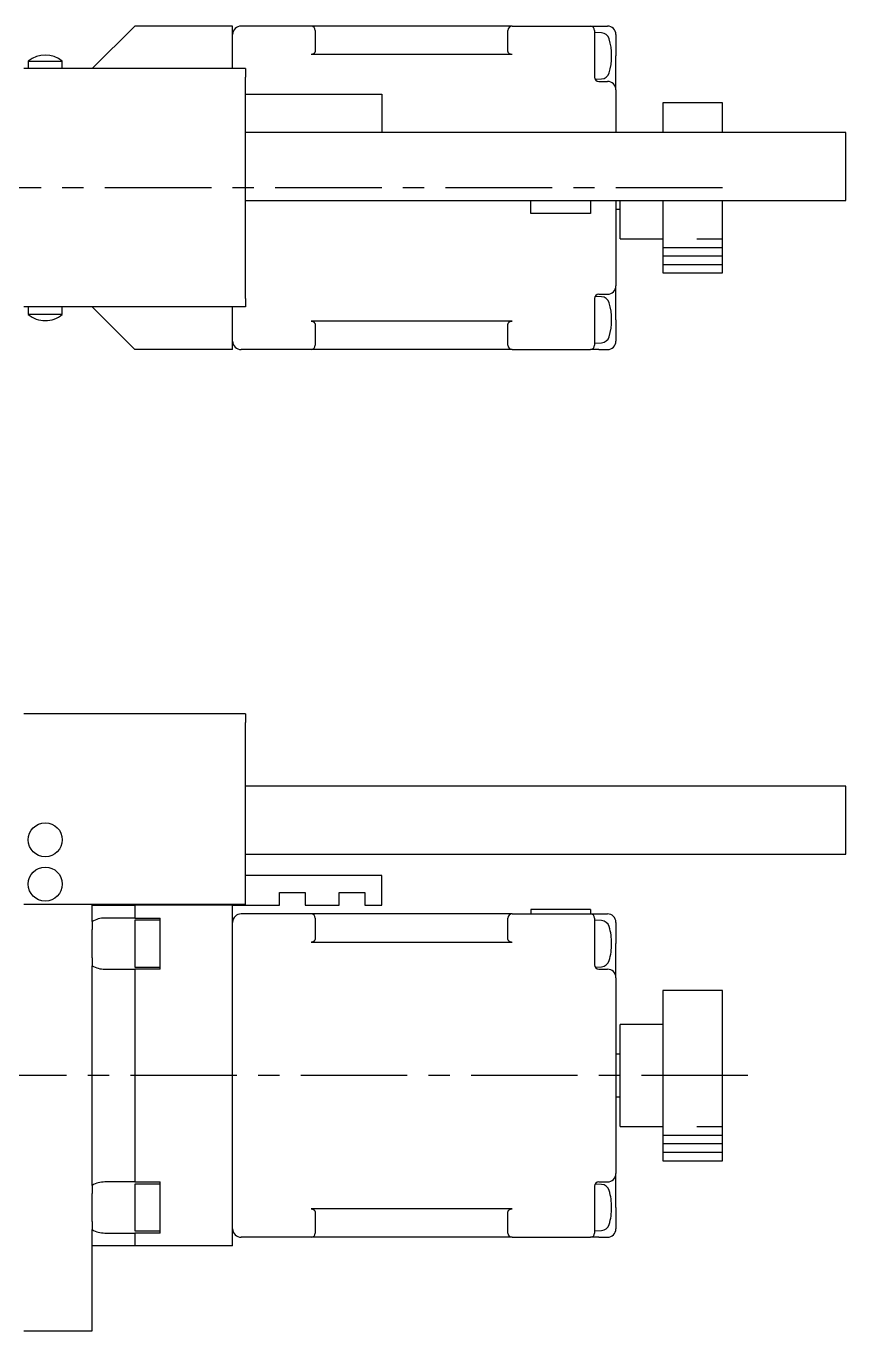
# Model space of a CAD drawing. Extents: x 31 to 595, y 17 to 364.
# Drawn here: x 193.5 to 289.7, y 210.7 to 364 of the extents above; entities that cross this region are included whole.
import ezdxf

# ---------------------------------------------------------------- set-up
doc = ezdxf.new("R2010")
doc.units = 0
doc.header["$LTSCALE"] = 10
doc.linetypes.add('CENTER', pattern=[2, 1.25, -0.25, 0.25, -0.25])
for name, color, linetype in [('1', 7, 'CONTINUOUS'), ('11', 7, 'CONTINUOUS'), ('2', 7, 'CONTINUOUS')]:
    doc.layers.add(name, color=color, linetype=linetype)

msp = doc.modelspace()

# ---------------------------------------------------------------- linework, layer by layer
at = {"layer": '1', "color": 7, "linetype": 'CONTINUOUS'}
for p, q in [((206.250001, 364), (201.250001, 359)), ((217.750001, 364), (206.250001, 364)), ((217.750001, 359), (217.750001, 364)), ((226.950001, 364), (218.750001, 364)), ((250.550001, 364), (226.950001, 364)), ((227.450001, 363.5), (227.450001, 362)), ((250.050001, 362), (250.050001, 363.5)), ((250.550001, 364), (259.750001, 364)), ((259.750001, 364), (260.750001, 364)), ((260.250001, 363.5), (260.250001, 362)), ((260.750001, 364), (261.750001, 364)), ((227.450001, 362), (227.450001, 361.148232)), ((250.050001, 361.148232), (250.050001, 362)), ((261.053725, 363.207879), (260.250001, 363.25)), ((260.250001, 362), (260.250001, 357.914214)), ((262.750001, 363), (262.750001, 360.5)), ((226.974535, 360.648835), (226.950001, 360.648232)), ((250.550001, 360.648232), (226.950001, 360.648232)), ((226.99901, 360.65064), (226.974535, 360.648835)), ((227.023366, 360.653644), (226.99901, 360.65064)), ((227.047546, 360.65784), (227.023366, 360.653644)), ((227.071491, 360.663217), (227.047546, 360.65784)), ((227.095143, 360.669762), (227.071491, 360.663217)), ((227.118446, 360.67746), (227.095143, 360.669762)), ((227.141343, 360.686293), (227.118446, 360.67746)), ((227.163779, 360.696238), (227.141343, 360.686293)), ((227.185699, 360.707272), (227.163779, 360.696238)), ((227.207052, 360.719368), (227.185699, 360.707272)), ((227.227786, 360.732497), (227.207052, 360.719368)), ((227.247851, 360.746629), (227.227786, 360.732497)), ((227.267198, 360.761727), (227.247851, 360.746629)), ((227.285781, 360.777757), (227.267198, 360.761727)), ((227.303554, 360.794679), (227.285781, 360.777757)), ((227.320477, 360.812453), (227.303554, 360.794679)), ((227.336506, 360.831036), (227.320477, 360.812453)), ((227.351605, 360.850383), (227.336506, 360.831036)), ((227.365736, 360.870447), (227.351605, 360.850383)), ((227.378865, 360.891181), (227.365736, 360.870447)), ((227.390962, 360.912534), (227.378865, 360.891181)), ((227.401996, 360.934455), (227.390962, 360.912534)), ((227.411941, 360.956891), (227.401996, 360.934455)), ((227.420773, 360.979787), (227.411941, 360.956891)), ((227.428471, 361.00309), (227.420773, 360.979787)), ((227.435017, 361.026742), (227.428471, 361.00309)), ((227.440394, 361.050687), (227.435017, 361.026742)), ((227.444589, 361.074867), (227.440394, 361.050687)), ((227.447593, 361.099224), (227.444589, 361.074867)), ((227.449399, 361.123698), (227.447593, 361.099224)), ((227.450001, 361.148232), (227.449399, 361.123698)), ((250.050603, 361.123698), (250.050001, 361.148232)), ((250.052409, 361.099224), (250.050603, 361.123698)), ((250.055413, 361.074867), (250.052409, 361.099224)), ((250.059608, 361.050687), (250.055413, 361.074867)), ((250.064985, 361.026742), (250.059608, 361.050687)), ((250.071531, 361.00309), (250.064985, 361.026742)), ((250.079229, 360.979787), (250.071531, 361.00309)), ((250.088061, 360.956891), (250.079229, 360.979787)), ((250.098006, 360.934455), (250.088061, 360.956891)), ((250.10904, 360.912534), (250.098006, 360.934455)), ((250.121137, 360.891181), (250.10904, 360.912534)), ((250.134266, 360.870447), (250.121137, 360.891181)), ((250.148397, 360.850383), (250.134266, 360.870447)), ((250.163496, 360.831036), (250.148397, 360.850383)), ((250.179525, 360.812453), (250.163496, 360.831036)), ((250.196448, 360.794679), (250.179525, 360.812453)), ((250.214222, 360.777757), (250.196448, 360.794679)), ((250.232804, 360.761727), (250.214222, 360.777757)), ((250.252151, 360.746629), (250.232804, 360.761727)), ((250.272216, 360.732497), (250.252151, 360.746629)), ((250.29295, 360.719368), (250.272216, 360.732497)), ((250.314303, 360.707272), (250.29295, 360.719368)), ((250.336223, 360.696238), (250.314303, 360.707272)), ((250.358659, 360.686293), (250.336223, 360.696238)), ((250.381556, 360.67746), (250.358659, 360.686293)), ((250.404859, 360.669762), (250.381556, 360.67746)), ((250.428511, 360.663217), (250.404859, 360.669762)), ((250.452456, 360.65784), (250.428511, 360.663217)), ((250.476636, 360.653644), (250.452456, 360.65784)), ((250.500992, 360.65064), (250.476636, 360.653644)), ((250.525467, 360.648835), (250.500992, 360.65064)), ((250.550001, 360.648232), (250.525467, 360.648835)), ((262.750001, 356.5), (262.750001, 360.5)), ((219.250001, 359), (193.250001, 359)), ((193.750001, 359.897999), (197.749919, 359.897999)), ((193.750001, 359.897999), (193.750001, 359)), ((197.750001, 359), (197.750001, 359.897999)), ((219.250001, 359), (219.250001, 358)), ((219.250001, 332), (219.250001, 358)), ((260.315038, 357.753408), (261.053725, 357.792121)), ((260.750001, 357.5), (261.750001, 357.5)), ((219.250001, 356), (235.250001, 356)), ((235.250001, 356), (235.250001, 351.5)), ((262.750001, 356.5), (262.750001, 351.5)), ((268.250001, 355), (268.250001, 351.5)), ((275.250001, 355), (268.250001, 355)), ((275.250001, 351.5), (275.250001, 355)), ((289.749999, 351.5), (219.250001, 351.5)), ((289.749999, 347.5), (289.749999, 351.5)), ((289.749999, 343.5), (289.749999, 347.5)), ((219.250001, 343.5), (289.749999, 343.5)), ((252.750001, 342), (252.750001, 343.5)), ((259.750001, 343.5), (259.750001, 342)), ((262.750001, 343.5), (262.750001, 333.5)), ((263.250001, 339), (263.250001, 343.5)), ((268.250001, 343.5), (268.250001, 335)), ((275.250001, 335), (275.250001, 343.5)), ((259.750001, 342), (252.750001, 342)), ((262.750001, 342.5), (263.250001, 342.5)), ((263.250001, 339), (268.250001, 339)), ((268.250001, 335), (275.250001, 335)), ((262.750001, 329.5), (262.750001, 333.5)), ((219.250001, 332), (219.250001, 331)), ((260.250001, 332.085786), (260.250001, 328)), ((261.053725, 332.207879), (260.315038, 332.246592)), ((260.750001, 332.5), (261.750001, 332.5)), ((219.250001, 331), (193.250001, 331)), ((193.750001, 331), (193.750001, 330.102001)), ((197.750001, 330.102001), (193.750001, 330.102001)), ((197.750001, 330.102001), (197.750001, 331)), ((201.250001, 331), (206.250001, 326)), ((217.750001, 326), (217.750001, 331)), ((250.550001, 329.351768), (226.950001, 329.351768)), ((226.950001, 329.351768), (226.974535, 329.351165)), ((226.974535, 329.351165), (226.99901, 329.34936)), ((226.99901, 329.34936), (227.023366, 329.346356)), ((227.023366, 329.346356), (227.047546, 329.34216)), ((227.047546, 329.34216), (227.071491, 329.336783)), ((227.071491, 329.336783), (227.095143, 329.330238)), ((227.095143, 329.330238), (227.118446, 329.32254)), ((227.118446, 329.32254), (227.141343, 329.313707)), ((227.141343, 329.313707), (227.163779, 329.303762)), ((227.163779, 329.303762), (227.185699, 329.292728)), ((227.185699, 329.292728), (227.207052, 329.280632)), ((227.207052, 329.280632), (227.227786, 329.267503)), ((227.227786, 329.267503), (227.247851, 329.253371)), ((227.247851, 329.253371), (227.267198, 329.238273)), ((227.267198, 329.238273), (227.285781, 329.222243)), ((227.285781, 329.222243), (227.303554, 329.205321)), ((227.303554, 329.205321), (227.320477, 329.187547)), ((227.320477, 329.187547), (227.336506, 329.168964)), ((227.336506, 329.168964), (227.351605, 329.149617)), ((227.351605, 329.149617), (227.365736, 329.129553)), ((227.365736, 329.129553), (227.378865, 329.108819)), ((227.378865, 329.108819), (227.390962, 329.087466)), ((227.390962, 329.087466), (227.401996, 329.065545)), ((227.401996, 329.065545), (227.411941, 329.043109)), ((227.411941, 329.043109), (227.420773, 329.020213)), ((227.420773, 329.020213), (227.428471, 328.99691)), ((227.428471, 328.99691), (227.435017, 328.973258)), ((227.435017, 328.973258), (227.440394, 328.949313)), ((227.440394, 328.949313), (227.444589, 328.925133)), ((227.444589, 328.925133), (227.447593, 328.900776)), ((227.447593, 328.900776), (227.449399, 328.876302)), ((227.449399, 328.876302), (227.450001, 328.851768)), ((227.450001, 328.851768), (227.450001, 328)), ((250.050001, 328.851768), (250.050603, 328.876302)), ((250.050001, 328), (250.050001, 328.851768)), ((250.050603, 328.876302), (250.052409, 328.900776)), ((250.052409, 328.900776), (250.055413, 328.925133)), ((250.055413, 328.925133), (250.059608, 328.949313)), ((250.059608, 328.949313), (250.064985, 328.973258)), ((250.064985, 328.973258), (250.071531, 328.99691)), ((250.071531, 328.99691), (250.079229, 329.020213)), ((250.079229, 329.020213), (250.088061, 329.043109)), ((250.088061, 329.043109), (250.098006, 329.065545)), ((250.098006, 329.065545), (250.10904, 329.087466)), ((250.10904, 329.087466), (250.121137, 329.108819)), ((250.121137, 329.108819), (250.134266, 329.129553)), ((250.134266, 329.129553), (250.148397, 329.149617)), ((250.148397, 329.149617), (250.163496, 329.168964)), ((250.163496, 329.168964), (250.179525, 329.187547)), ((250.179525, 329.187547), (250.196448, 329.205321)), ((250.196448, 329.205321), (250.214222, 329.222243)), ((250.214222, 329.222243), (250.232804, 329.238273)), ((250.232804, 329.238273), (250.252151, 329.253371)), ((250.252151, 329.253371), (250.272216, 329.267503)), ((250.272216, 329.267503), (250.29295, 329.280632)), ((250.29295, 329.280632), (250.314303, 329.292728)), ((250.314303, 329.292728), (250.336223, 329.303762)), ((250.336223, 329.303762), (250.358659, 329.313707)), ((250.358659, 329.313707), (250.381556, 329.32254)), ((250.381556, 329.32254), (250.404859, 329.330238)), ((250.404859, 329.330238), (250.428511, 329.336783)), ((250.428511, 329.336783), (250.452456, 329.34216)), ((250.452456, 329.34216), (250.476636, 329.346356)), ((250.476636, 329.346356), (250.500992, 329.34936)), ((250.500992, 329.34936), (250.525467, 329.351165)), ((250.525467, 329.351165), (250.550001, 329.351768)), ((262.750001, 329.5), (262.750001, 327)), ((227.450001, 328), (227.450001, 326.5)), ((250.050001, 326.5), (250.050001, 328)), ((260.250001, 328), (260.250001, 326.5)), ((260.250001, 326.75), (261.053725, 326.792121)), ((217.750001, 326), (206.250001, 326)), ((226.950001, 326), (218.750001, 326)), ((250.550001, 326), (226.950001, 326)), ((250.550001, 326), (259.750001, 326)), ((260.750001, 326), (259.750001, 326)), ((260.750001, 326), (261.750001, 326)), ((219.250001, 283.2), (193.250001, 283.2)), ((219.250001, 283.2), (219.250001, 282.2)), ((219.250001, 260.8), (219.250001, 282.2)), ((289.749999, 274.7), (219.250001, 274.7)), ((289.749999, 266.7), (289.749999, 274.7)), ((219.250001, 266.7), (289.749999, 266.7)), ((235.250001, 264.2), (219.250001, 264.2)), ((235.250001, 260.7), (235.250001, 264.2)), ((223.250001, 262.2), (226.250001, 262.2)), ((223.250001, 260.7), (223.250001, 262.2)), ((226.250001, 262.2), (226.250001, 260.7)), ((230.250001, 262.2), (233.250001, 262.2)), ((230.250001, 260.7), (230.250001, 262.2)), ((233.250001, 262.2), (233.250001, 260.7)), ((219.250001, 260.8), (193.250001, 260.8)), ((201.250001, 260.7), (201.250001, 260.8)), ((201.250001, 258.798076), (201.250001, 260.7)), ((201.250001, 260.7), (206.250001, 260.7)), ((206.250001, 260.7), (206.250001, 259.2)), ((217.750001, 260.7), (206.250001, 260.7)), ((207.250001, 260.7), (207.250001, 260.8)), ((217.750001, 220.7), (217.750001, 260.7)), ((217.750001, 260.7), (223.250001, 260.7)), ((226.250001, 260.7), (230.250001, 260.7)), ((233.250001, 260.7), (235.250001, 260.7)), ((206.250001, 259.2), (202.750001, 259.2)), ((206.250001, 259.2), (209.250001, 259.2)), ((209.250001, 253.2), (209.250001, 259.2)), ((226.950001, 259.7), (218.750001, 259.7)), ((250.550001, 259.7), (226.950001, 259.7)), ((227.450001, 259.2), (227.450001, 257.7)), ((250.050001, 257.7), (250.050001, 259.2)), ((250.550001, 259.7), (259.750001, 259.7)), ((252.750001, 260.2), (252.750001, 259.7)), ((259.750001, 260.2), (252.750001, 260.2)), ((259.750001, 260.2), (259.750001, 259.7)), ((259.750001, 259.7), (260.750001, 259.7)), ((260.250001, 259.2), (260.250001, 257.7)), ((260.750001, 259.7), (261.750001, 259.7)), ((201.250001, 258.798076), (201.250001, 257.858312)), ((201.250001, 254.541688), (201.250001, 257.858312)), ((206.250001, 258.95), (206.250001, 256.2)), ((206.250001, 258.95), (206.250001, 253.45)), ((209.250001, 258.95), (206.250001, 258.95)), ((227.450001, 257.7), (227.450001, 256.848232)), ((250.050001, 256.848232), (250.050001, 257.7)), ((261.053725, 258.907879), (260.250001, 258.95)), ((260.250001, 257.7), (260.250001, 253.614214)), ((262.750001, 258.7), (262.750001, 256.2)), ((206.250001, 256.2), (206.250001, 253.45)), ((226.974535, 256.348835), (226.950001, 256.348232)), ((250.550001, 256.348232), (226.950001, 256.348232)), ((226.99901, 256.35064), (226.974535, 256.348835)), ((227.023366, 256.353644), (226.99901, 256.35064)), ((227.047546, 256.35784), (227.023366, 256.353644)), ((227.071491, 256.363217), (227.047546, 256.35784)), ((227.095143, 256.369762), (227.071491, 256.363217)), ((227.118446, 256.37746), (227.095143, 256.369762)), ((227.141343, 256.386293), (227.118446, 256.37746)), ((227.163779, 256.396238), (227.141343, 256.386293)), ((227.185699, 256.407272), (227.163779, 256.396238)), ((227.207052, 256.419368), (227.185699, 256.407272)), ((227.227786, 256.432497), (227.207052, 256.419368)), ((227.247851, 256.446629), (227.227786, 256.432497)), ((227.267198, 256.461727), (227.247851, 256.446629)), ((227.285781, 256.477757), (227.267198, 256.461727)), ((227.303554, 256.494679), (227.285781, 256.477757)), ((227.320477, 256.512453), (227.303554, 256.494679)), ((227.336506, 256.531036), (227.320477, 256.512453)), ((227.351605, 256.550383), (227.336506, 256.531036)), ((227.365736, 256.570447), (227.351605, 256.550383)), ((227.378865, 256.591181), (227.365736, 256.570447)), ((227.390962, 256.612534), (227.378865, 256.591181)), ((227.401996, 256.634455), (227.390962, 256.612534)), ((227.411941, 256.656891), (227.401996, 256.634455)), ((227.420773, 256.679787), (227.411941, 256.656891)), ((227.428471, 256.70309), (227.420773, 256.679787)), ((227.435017, 256.726742), (227.428471, 256.70309)), ((227.440394, 256.750687), (227.435017, 256.726742)), ((227.444589, 256.774867), (227.440394, 256.750687)), ((227.447593, 256.799224), (227.444589, 256.774867)), ((227.449399, 256.823698), (227.447593, 256.799224)), ((227.450001, 256.848232), (227.449399, 256.823698)), ((250.050603, 256.823698), (250.050001, 256.848232)), ((250.052409, 256.799224), (250.050603, 256.823698)), ((250.055413, 256.774867), (250.052409, 256.799224)), ((250.059608, 256.750687), (250.055413, 256.774867)), ((250.064985, 256.726742), (250.059608, 256.750687)), ((250.071531, 256.70309), (250.064985, 256.726742)), ((250.079229, 256.679787), (250.071531, 256.70309)), ((250.088061, 256.656891), (250.079229, 256.679787)), ((250.098006, 256.634455), (250.088061, 256.656891)), ((250.10904, 256.612534), (250.098006, 256.634455)), ((250.121137, 256.591181), (250.10904, 256.612534)), ((250.134266, 256.570447), (250.121137, 256.591181)), ((250.148397, 256.550383), (250.134266, 256.570447)), ((250.163496, 256.531036), (250.148397, 256.550383)), ((250.179525, 256.512453), (250.163496, 256.531036)), ((250.196448, 256.494679), (250.179525, 256.512453)), ((250.214222, 256.477757), (250.196448, 256.494679)), ((250.232804, 256.461727), (250.214222, 256.477757)), ((250.252151, 256.446629), (250.232804, 256.461727)), ((250.272216, 256.432497), (250.252151, 256.446629)), ((250.29295, 256.419368), (250.272216, 256.432497)), ((250.314303, 256.407272), (250.29295, 256.419368)), ((250.336223, 256.396238), (250.314303, 256.407272)), ((250.358659, 256.386293), (250.336223, 256.396238)), ((250.381556, 256.37746), (250.358659, 256.386293)), ((250.404859, 256.369762), (250.381556, 256.37746)), ((250.428511, 256.363217), (250.404859, 256.369762)), ((250.452456, 256.35784), (250.428511, 256.363217)), ((250.476636, 256.353644), (250.452456, 256.35784)), ((250.500992, 256.35064), (250.476636, 256.353644)), ((250.525467, 256.348835), (250.500992, 256.35064)), ((250.550001, 256.348232), (250.525467, 256.348835)), ((262.750001, 252.2), (262.750001, 256.2)), ((201.250001, 254.541688), (201.250001, 253.601924)), ((201.250001, 227.798076), (201.250001, 253.601924)), ((202.750001, 253.2), (206.250001, 253.2)), ((206.250001, 253.45), (209.250001, 253.45)), ((206.250001, 253.2), (206.250001, 228.2)), ((209.250001, 253.2), (206.250001, 253.2)), ((260.315038, 253.453408), (261.053725, 253.492121)), ((260.750001, 253.2), (261.750001, 253.2)), ((262.750001, 252.2), (262.750001, 229.2)), ((268.250001, 250.7), (268.250001, 240.7)), ((275.250001, 250.7), (268.250001, 250.7)), ((275.250001, 240.7), (275.250001, 250.7)), ((263.250001, 240.7), (263.250001, 246.7)), ((268.250001, 246.7), (263.250001, 246.7)), ((263.250001, 243.2), (262.750001, 243.2)), ((263.250001, 234.7), (263.250001, 240.7)), ((268.250001, 240.7), (268.250001, 230.7)), ((275.250001, 230.7), (275.250001, 240.7)), ((262.750001, 238.2), (263.250001, 238.2)), ((263.250001, 234.7), (268.250001, 234.7)), ((268.250001, 230.7), (275.250001, 230.7)), ((262.750001, 225.2), (262.750001, 229.2)), ((201.250001, 227.798076), (201.250001, 226.858312)), ((206.250001, 228.2), (202.750001, 228.2)), ((206.250001, 228.2), (209.250001, 228.2)), ((206.250001, 227.95), (206.250001, 225.2)), ((206.250001, 227.95), (206.250001, 222.45)), ((209.250001, 227.95), (206.250001, 227.95)), ((209.250001, 222.2), (209.250001, 228.2)), ((260.250001, 227.785786), (260.250001, 223.7)), ((261.053725, 227.907879), (260.315038, 227.946592)), ((260.750001, 228.2), (261.750001, 228.2)), ((201.250001, 223.541688), (201.250001, 226.858312)), ((206.250001, 225.2), (206.250001, 222.45)), ((250.550001, 225.051768), (226.950001, 225.051768)), ((226.950001, 225.051768), (226.974535, 225.051165)), ((226.974535, 225.051165), (226.99901, 225.04936)), ((226.99901, 225.04936), (227.023366, 225.046356)), ((227.023366, 225.046356), (227.047546, 225.04216)), ((227.047546, 225.04216), (227.071491, 225.036783)), ((227.071491, 225.036783), (227.095143, 225.030238)), ((227.095143, 225.030238), (227.118446, 225.02254)), ((227.118446, 225.02254), (227.141343, 225.013707)), ((227.141343, 225.013707), (227.163779, 225.003762)), ((227.163779, 225.003762), (227.185699, 224.992728)), ((227.185699, 224.992728), (227.207052, 224.980632)), ((227.207052, 224.980632), (227.227786, 224.967503)), ((227.227786, 224.967503), (227.247851, 224.953371)), ((227.247851, 224.953371), (227.267198, 224.938273)), ((227.267198, 224.938273), (227.285781, 224.922243)), ((227.285781, 224.922243), (227.303554, 224.905321)), ((227.303554, 224.905321), (227.320477, 224.887547)), ((227.320477, 224.887547), (227.336506, 224.868964)), ((227.336506, 224.868964), (227.351605, 224.849617)), ((227.351605, 224.849617), (227.365736, 224.829553)), ((227.365736, 224.829553), (227.378865, 224.808819)), ((227.378865, 224.808819), (227.390962, 224.787466)), ((227.390962, 224.787466), (227.401996, 224.765545)), ((227.401996, 224.765545), (227.411941, 224.743109)), ((227.411941, 224.743109), (227.420773, 224.720213)), ((227.420773, 224.720213), (227.428471, 224.69691)), ((227.428471, 224.69691), (227.435017, 224.673258)), ((227.435017, 224.673258), (227.440394, 224.649313)), ((227.440394, 224.649313), (227.444589, 224.625133)), ((227.444589, 224.625133), (227.447593, 224.600776)), ((227.447593, 224.600776), (227.449399, 224.576302)), ((227.449399, 224.576302), (227.450001, 224.551768)), ((227.450001, 224.551768), (227.450001, 223.7)), ((250.050001, 224.551768), (250.050603, 224.576302)), ((250.050001, 223.7), (250.050001, 224.551768)), ((250.050603, 224.576302), (250.052409, 224.600776)), ((250.052409, 224.600776), (250.055413, 224.625133)), ((250.055413, 224.625133), (250.059608, 224.649313)), ((250.059608, 224.649313), (250.064985, 224.673258)), ((250.064985, 224.673258), (250.071531, 224.69691)), ((250.071531, 224.69691), (250.079229, 224.720213)), ((250.079229, 224.720213), (250.088061, 224.743109)), ((250.088061, 224.743109), (250.098006, 224.765545)), ((250.098006, 224.765545), (250.10904, 224.787466)), ((250.10904, 224.787466), (250.121137, 224.808819)), ((250.121137, 224.808819), (250.134266, 224.829553)), ((250.134266, 224.829553), (250.148397, 224.849617)), ((250.148397, 224.849617), (250.163496, 224.868964)), ((250.163496, 224.868964), (250.179525, 224.887547)), ((250.179525, 224.887547), (250.196448, 224.905321)), ((250.196448, 224.905321), (250.214222, 224.922243)), ((250.214222, 224.922243), (250.232804, 224.938273)), ((250.232804, 224.938273), (250.252151, 224.953371)), ((250.252151, 224.953371), (250.272216, 224.967503)), ((250.272216, 224.967503), (250.29295, 224.980632)), ((250.29295, 224.980632), (250.314303, 224.992728)), ((250.314303, 224.992728), (250.336223, 225.003762)), ((250.336223, 225.003762), (250.358659, 225.013707)), ((250.358659, 225.013707), (250.381556, 225.02254)), ((250.381556, 225.02254), (250.404859, 225.030238)), ((250.404859, 225.030238), (250.428511, 225.036783)), ((250.428511, 225.036783), (250.452456, 225.04216)), ((250.452456, 225.04216), (250.476636, 225.046356)), ((250.476636, 225.046356), (250.500992, 225.04936)), ((250.500992, 225.04936), (250.525467, 225.051165)), ((250.525467, 225.051165), (250.550001, 225.051768)), ((262.750001, 225.2), (262.750001, 222.7)), ((201.250001, 223.541688), (201.250001, 222.601924)), ((201.250001, 220.7), (201.250001, 222.601924)), ((206.250001, 222.45), (209.250001, 222.45)), ((227.450001, 223.7), (227.450001, 222.2)), ((250.050001, 222.2), (250.050001, 223.7)), ((260.250001, 223.7), (260.250001, 222.2)), ((260.250001, 222.45), (261.053725, 222.492121)), ((202.750001, 222.2), (206.250001, 222.2)), ((206.250001, 222.2), (206.250001, 220.7)), ((209.250001, 222.2), (206.250001, 222.2)), ((226.950001, 221.7), (218.750001, 221.7)), ((250.550001, 221.7), (226.950001, 221.7)), ((250.550001, 221.7), (259.750001, 221.7)), ((260.750001, 221.7), (259.750001, 221.7)), ((260.750001, 221.7), (261.750001, 221.7)), ((206.250001, 220.7), (201.250001, 220.7)), ((201.250001, 210.7), (201.250001, 220.7)), ((217.750001, 220.7), (206.250001, 220.7)), ((193.250001, 210.7), (201.250001, 210.7))]:
    msp.add_line(p, q, dxfattribs=at)
for centre in [(195.750001, 268.4), (195.750001, 263.2)]:
    msp.add_circle(centre, 2, dxfattribs=at)
for centre, radius, start, end in [((218.750001, 363), 1, 90, 180), ((226.950001, 363.5), 0.5, 0, 90), ((250.550001, 363.5), 0.5, 90, 180), ((259.750001, 363.5), 0.5, 0, 90), ((261.750001, 363), 1, 0, 90), ((261.001389, 362.209249), 1, 16.551336, 87.000028), ((255.250001, 360.5), 7, 343.448632, 16.551368), ((195.750001, 357.4), 3.2, 51.317813, 128.682187), ((260.750001, 358), 0.5, 180, 270), ((261.001389, 358.790751), 1, 272.999972, 343.448664), ((261.750001, 356.5), 1, 0, 90), ((261.750001, 333.5), 1, 270, 0), ((260.750001, 332), 0.5, 90, 180), ((261.001389, 331.209249), 1, 16.551336, 87.000028), ((255.250001, 329.5), 7, 343.448632, 16.551368), ((195.750001, 332.6), 3.2, 231.317813, 270), ((195.750001, 332.6), 3.2, 270, 308.682187), ((218.750001, 327), 1, 180, 270), ((261.001389, 327.790751), 1, 272.999972, 343.448664), ((261.750001, 327), 1, 270, 0), ((226.950001, 326.5), 0.5, 270, 0), ((250.550001, 326.5), 0.5, 180, 270), ((259.750001, 326.5), 0.5, 270, 0), ((202.750001, 256.2), 3, 90, 120), ((218.750001, 258.7), 1, 90, 180), ((226.950001, 259.2), 0.5, 0, 90), ((250.550001, 259.2), 0.5, 90, 180), ((259.750001, 259.2), 0.5, 0, 90), ((261.750001, 258.7), 1, 0, 90), ((261.001389, 257.909249), 1, 16.551336, 87.000028), ((255.250001, 256.2), 7, 0, 16.551368), ((255.250001, 256.2), 7, 343.448632, 0), ((202.750001, 256.2), 3, 240, 270), ((260.750001, 253.7), 0.5, 180, 270), ((261.001389, 254.490751), 1, 272.999972, 343.448664), ((261.750001, 252.2), 1, 0, 90), ((261.750001, 229.2), 1, 270, 0), ((202.750001, 225.2), 3, 90, 120), ((260.750001, 227.7), 0.5, 90, 180), ((261.001389, 226.909249), 1, 16.551336, 87.000028), ((255.250001, 225.2), 7, 0, 16.551368), ((255.250001, 225.2), 7, 343.448632, 0), ((202.750001, 225.2), 3, 240, 270), ((218.750001, 222.7), 1, 180, 270), ((261.001389, 223.490751), 1, 272.999972, 343.448664), ((261.750001, 222.7), 1, 270, 0), ((226.950001, 222.2), 0.5, 270, 0), ((250.550001, 222.2), 0.5, 180, 270), ((259.750001, 222.2), 0.5, 270, 0)]:
    msp.add_arc(centre, radius, start, end, dxfattribs=at)
at = {"layer": '11', "color": 4, "linetype": 'CENTER'}
for p, q in [((275.250001, 345), (82.250001, 345)), ((278.250001, 240.7), (82.250001, 240.7))]:
    msp.add_line(p, q, dxfattribs=at)
at = {"layer": '2', "color": 4, "linetype": 'CONTINUOUS'}
for p, q in [((272.250001, 339), (275.250001, 339)), ((268.250001, 338), (275.250001, 338)), ((268.250001, 337), (275.250001, 337)), ((268.250001, 336), (275.250001, 336)), ((272.250001, 234.7), (275.250001, 234.7)), ((268.250001, 233.7), (275.250001, 233.7)), ((268.250001, 232.7), (275.250001, 232.7)), ((268.250001, 231.7), (275.250001, 231.7))]:
    msp.add_line(p, q, dxfattribs=at)

doc.saveas('drawing.dxf')
